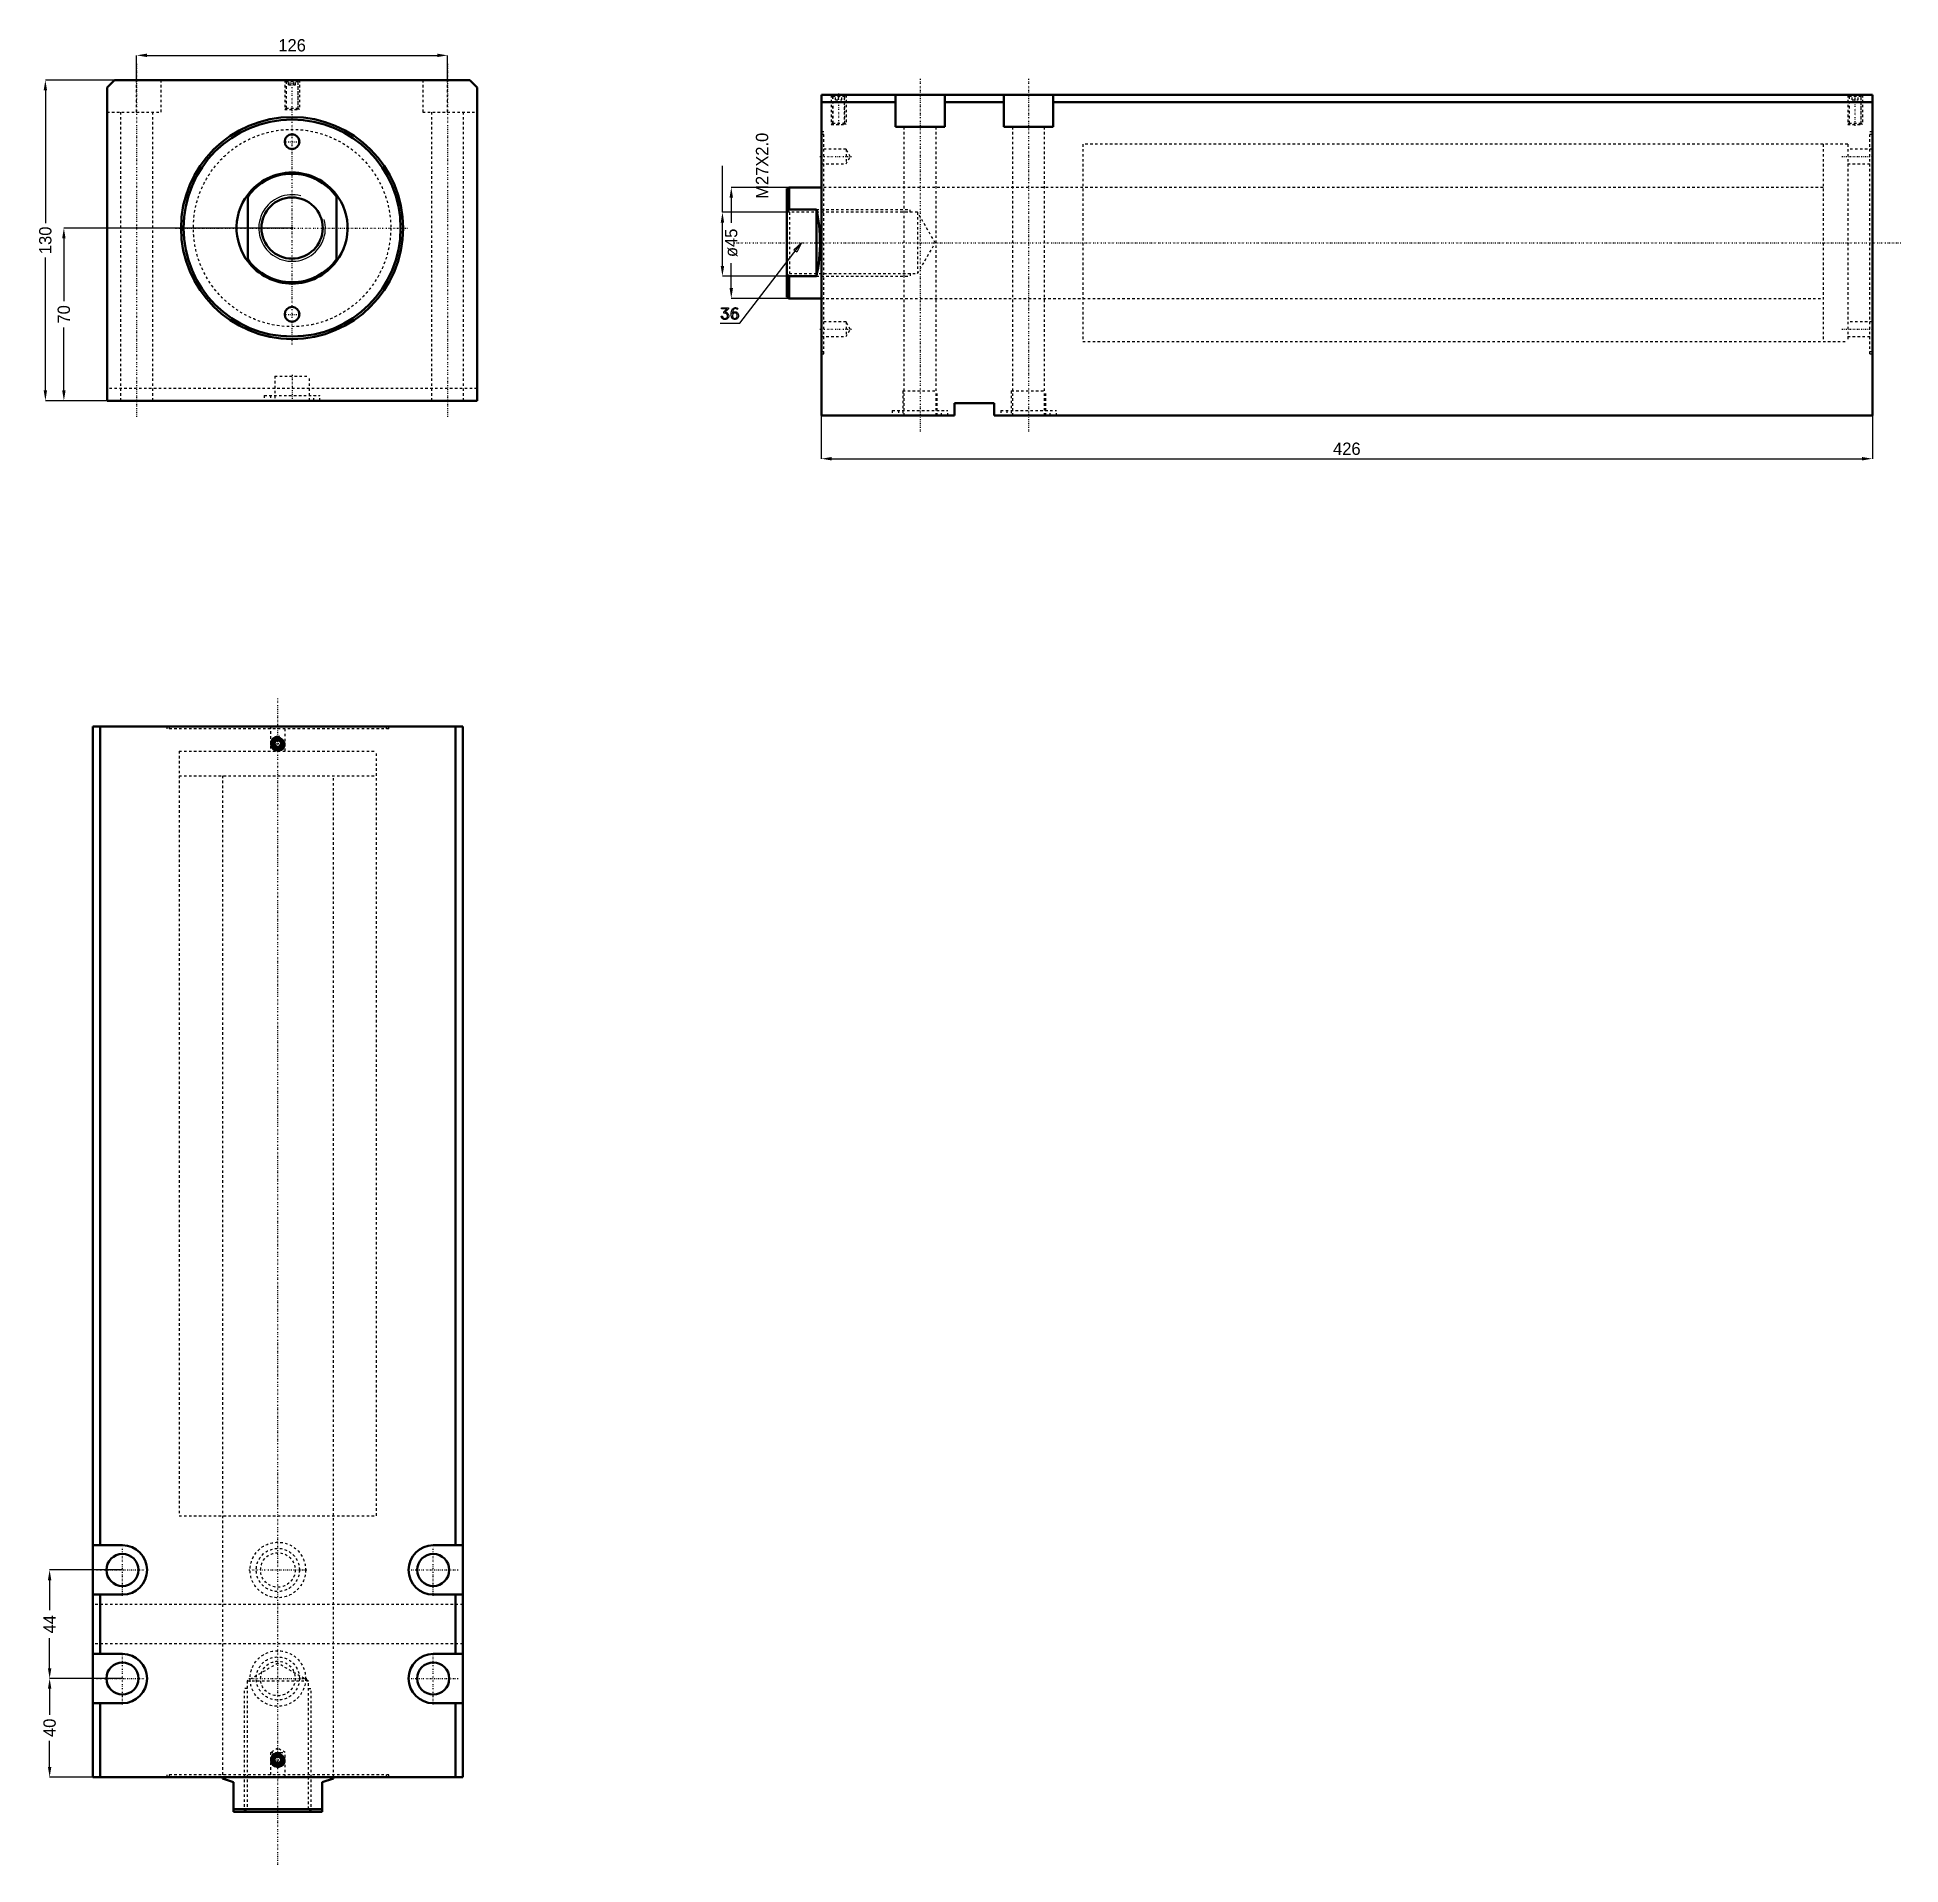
# Model space of a CAD drawing. Header units: millimetres. Extents: x -103 to 652, y -664 to 77.
import ezdxf

# ---------------------------------------------------------------- set-up
doc = ezdxf.new("R2010")
doc.units = ezdxf.units.MM
doc.linetypes.add('Center', pattern=[1.5, 0.45, -0.5, 0.05, -0.5])
doc.linetypes.add('Dashed', pattern=[2, 1, -1])
for name, color, linetype, lineweight in [('2d ConnectionPoints', 7, 'Continuous', 50), ('AM_0', 7, 'Continuous', 50), ('AM_5', 3, 'Continuous', 25), ('AM_7', 7, 'Center', 25), ('AM_9', 6, 'Dashed', 25)]:
    doc.layers.add(name, color=color, linetype=linetype, lineweight=lineweight)
doc.dimstyles.new('ISO-25', dxfattribs={"dimtxt": 2.5, "dimasz": 2.5, "dimexe": 1.25, "dimexo": 0.625, "dimtad": 1, "dimtxsty": 'Standard', "dimcen": 2.5, "dimadec": 0, "dimazin": 0, "dimtfac": 1, "dimtmove": 0, "dimatfit": 3, "dimfxl": 0, "dimarcsym": 0})

# ---------------------------------------------------------------- blocks, each defined once
blk = doc.blocks.new('1_JECX_MF_INLA_80_300_0_rod__0_in_JECX_MF_160_INLA_80_300_0__0')
at = {"layer": 'AM_0'}
for p, q in [((-18, -13.5), (-18, 13.5)), ((18, 13.5), (18, -13.5))]:
    blk.add_line(p, q, dxfattribs=at)
for points in [[(-18, 13.5), (-19.11, 11.88), (-20.07, 10.17), (-20.88, 8.38), (-21.53, 6.53), (-22.02, 4.63), (-22.34, 2.69), (-22.49, 0.73), (-22.47, -1.23), (-22.27, -3.18), (-21.91, -5.11), (-21.38, -7), (-20.69, -8.84), (-19.84, -10.61), (-18.84, -12.3), (-18, -13.5)], [(18, -13.5), (19.11, -11.88), (20.07, -10.17), (20.88, -8.38), (21.53, -6.53), (22.02, -4.63), (22.34, -2.69), (22.49, -0.73), (22.47, 1.23), (22.27, 3.18), (21.91, 5.11), (21.38, 7), (20.69, 8.84), (19.84, 10.61), (18.84, 12.3), (18, 13.5)]]:
    blk.add_lwpolyline(points, dxfattribs=at)
blk.add_circle((0, 0), 12.42, dxfattribs=at)
for radius, start, end in [(22.5, 36.8699, 143.1301), (22, 35.0968, 144.9032), (22, 215.0968, 324.9032), (22.5, 216.8699, 323.1301)]:
    blk.add_arc((0, 0), radius, start, end, dxfattribs=at)
at = {"layer": 'AM_5'}
blk.add_arc((0, 0), 13.5, 75, 15, dxfattribs=at)
blk = doc.blocks.new('2_JECX_MF_EXLA_80_300_0_body__0_in_JECX_MF_160_INLA_80_300_0__0')
at = {"layer": 'AM_0'}
for p, q in [((-72, 60), (-75, 57)), ((-75, 57), (-75, -70)), ((72, 60), (-72, 60)), ((75, 57), (72, 60)), ((75, -70), (75, 57)), ((-75, -70), (75, -70))]:
    blk.add_line(p, q, dxfattribs=at)
for centre, radius in [((0, 0), 45), ((0, 0), 44), ((0, 35), 3), ((0, -35), 3)]:
    blk.add_circle(centre, radius, dxfattribs=at)
at = {"layer": 'AM_5', "linetype": 'Dashed'}
for p, q in [((-3, 60), (-3, 48)), ((3, 60), (3, 48))]:
    blk.add_line(p, q, dxfattribs=at)
at = {"layer": 'AM_7'}
for p, q in [((-63, 66.5), (-63, -76.5)), ((0, 47.4), (0, 60.6)), ((63, 66.5), (63, -76.5)), ((0, -47.25), (0, 47.25)), ((-3.15, 35), (3.15, 35)), ((-47.25, 0), (47.25, 0)), ((-3.15, -35), (3.15, -35)), ((0, -59.5), (0, -70.5))]:
    blk.add_line(p, q, dxfattribs=at)
at = {"layer": 'AM_9'}
for p, q in [((-63, 47), (-63, 60)), ((-53, 47), (-53, 60)), ((-3, 60), (-2.46, 59.46)), ((-2.46, 59.46), (-2.46, 48.54)), ((-2.46, 59.46), (2.46, 59.46)), ((-1.9, 60), (-2.4, 59.5)), ((-2.4, 59.5), (2.4, 59.5)), ((-2.4, 59.5), (-2.4, 48)), ((-1.44, 58), (-1.44, 60)), ((-1.44, 58), (1.44, 58)), ((-0.72, 58), (-0.72, 60)), ((0.72, 58), (0.72, 60)), ((1.44, 58), (1.44, 60)), ((2.4, 59.5), (1.9, 60)), ((2.4, 48), (2.4, 59.5)), ((2.46, 59.46), (3, 60)), ((2.46, 48.54), (2.46, 59.46)), ((53, 60), (53, 47)), ((63, 47), (63, 60)), ((-75, 47), (-53, 47)), ((-69.5, 47), (-69.5, -70)), ((-56.5, -70), (-56.5, 47)), ((-2.46, 48.54), (-3, 48)), ((-3, 48), (3, 48)), ((-2.46, 48.54), (2.46, 48.54)), ((3, 48), (2.46, 48.54)), ((53, 47), (75, 47)), ((56.5, 47), (56.5, -70)), ((69.5, -70), (69.5, 47)), ((-7, -60), (7, -60)), ((-7, -60), (-7, -70)), ((7, -70), (7, -60)), ((75, -65), (-75, -65)), ((-11.25, -67.9), (11.25, -67.9)), ((-11.25, -67.9), (-11.25, -70)), ((-8.75, -67.9), (-8.75, -70)), ((8.75, -70), (8.75, -67.9)), ((11.25, -70), (11.25, -67.9))]:
    blk.add_line(p, q, dxfattribs=at)
blk.add_circle((0, 0), 40, dxfattribs=at)
blk = doc.blocks.new('*D3')
at = {"layer": 'AM_5', "color": 0, "lineweight": -2}
for p, q in [((-63, 60), (-63, 70)), ((-58.83, 70), (58.83, 70)), ((63, 60), (63, 70))]:
    blk.add_line(p, q, dxfattribs=at)
at = {"layer": 'AM_5', "color": 0}
for points in [[(-58.83, 70.69), (-58.83, 69.31), (-63, 70)], [(58.83, 69.31), (58.83, 70.69), (63, 70)]]:
    blk.add_solid(points, dxfattribs=at)
at = {"layer": 'Defpoints', "color": 0}
for p in [(63, 70), (-63, 60), (63, 60)]:
    blk.add_point(p, dxfattribs=at)
at = {"layer": 'AM_5', "color": 0, "insert": (0, 74.05), "char_height": 5, "attachment_point": 5}
blk.add_mtext('126', dxfattribs=at)
blk = doc.blocks.new('*D4')
at = {"layer": 'AM_5', "color": 0, "lineweight": -2}
for p, q in [((-72, 60), (-100, 60)), ((-100, 55.83), (-100, 1.97)), ((-100, -65.83), (-100, -11.97)), ((-75, -70), (-100, -70))]:
    blk.add_line(p, q, dxfattribs=at)
at = {"layer": 'AM_5', "color": 0}
for points in [[(-99.31, 55.83), (-100.69, 55.83), (-100, 60)], [(-100.69, -65.83), (-99.31, -65.83), (-100, -70)]]:
    blk.add_solid(points, dxfattribs=at)
at = {"layer": 'Defpoints', "color": 0}
for p in [(-72, 60), (-100, -70), (-75, -70)]:
    blk.add_point(p, dxfattribs=at)
at = {"layer": 'AM_5', "color": 0, "insert": (-100, -5), "char_height": 5, "attachment_point": 5, "rotation": 90}
blk.add_mtext('130', dxfattribs=at)
blk = doc.blocks.new('*D5')
at = {"layer": 'AM_5', "color": 0, "lineweight": -2}
for p, q in [((0, 0), (-92.5, 0)), ((-92.5, -4.17), (-92.5, -29.72)), ((-92.5, -65.83), (-92.5, -40.28)), ((-75, -70), (-92.5, -70))]:
    blk.add_line(p, q, dxfattribs=at)
at = {"layer": 'AM_5', "color": 0}
for points in [[(-91.81, -4.17), (-93.19, -4.17), (-92.5, 0)], [(-93.19, -65.83), (-91.81, -65.83), (-92.5, -70)]]:
    blk.add_solid(points, dxfattribs=at)
at = {"layer": 'Defpoints', "color": 0}
for p in [(0, 0), (-92.5, -70), (-75, -70)]:
    blk.add_point(p, dxfattribs=at)
at = {"layer": 'AM_5', "color": 0, "insert": (-92.5, -35), "char_height": 5, "attachment_point": 5, "rotation": 90}
blk.add_mtext('70', dxfattribs=at)
blk = doc.blocks.new('1_JECX_MF_INLA_80_300_0_rod__0_in_JECX_MF_160_INLA_80_300_0__4')
at = {"layer": 'AM_0'}
for p, q in [((-22.5, 0), (-22.5, -0.54)), ((22.5, -0.54), (22.5, 0)), ((-18, -2), (-22.5, -0.54)), ((-18, -14), (-18, -2)), ((22.5, -0.54), (18, -2)), ((18, -2), (18, -14)), ((-18, -13), (18, -13)), ((-18, -14), (18, -14))]:
    blk.add_line(p, q, dxfattribs=at)
at = {"layer": 'AM_5', "linetype": 'Dashed'}
for p, q in [((-13.5, -14), (-13.5, 36)), ((-12.42, 36), (-13.5, 36)), ((12.42, 36), (13.5, 36)), ((13.5, -14), (13.5, 36))]:
    blk.add_line(p, q, dxfattribs=at)
at = {"layer": 'AM_7'}
blk.add_line((0, -35.5), (0, 437.5), dxfattribs=at)
at = {"layer": 'AM_9'}
for p, q in [((-40, 416), (40, 416)), ((-40, 416), (-40, 406)), ((40, 406), (40, 416)), ((-40, 406), (40, 406)), ((-22.5, 406), (-22.5, 0)), ((22.5, 0), (22.5, 406)), ((0, 46.17), (-12.42, 39)), ((12.42, 39), (0, 46.17)), ((-12.42, 39), (12.42, 39)), ((-12.42, 39), (-12.42, -12.92)), ((12.42, -12.92), (12.42, 39)), ((-12.42, -12.92), (-13.5, -14)), ((-12.42, -12.92), (12.42, -12.92)), ((13.5, -14), (12.42, -12.92))]:
    blk.add_line(p, q, dxfattribs=at)
blk = doc.blocks.new('2_JECX_MF_EXLA_80_300_0_body__0_in_JECX_MF_160_INLA_80_300_0__4')
at = {"layer": 'AM_0'}
for p, q in [((75, 426), (-75, 426)), ((-75, 426), (-75, 0)), ((-72, 426), (-72, 94)), ((72, 426), (72, 94)), ((75, 426), (75, 0)), ((-0.72, 420.25), (-1.44, 419)), ((-1.44, 419), (-0.72, 417.75)), ((0.72, 420.25), (-0.72, 420.25)), ((-0.72, 417.75), (0.72, 417.75)), ((1.44, 419), (0.72, 420.25)), ((0.72, 417.75), (1.44, 419)), ((-63, 94), (-75, 94)), ((75, 94), (63, 94)), ((-75, 74), (-63, 74)), ((-72, 74), (-72, 50)), ((63, 74), (75, 74)), ((72, 74), (72, 50)), ((-63, 50), (-75, 50)), ((75, 50), (63, 50)), ((-75, 30), (-63, 30)), ((-72, 30), (-72, 0)), ((63, 30), (75, 30)), ((72, 30), (72, 0)), ((-0.72, 8.25), (-1.44, 7)), ((0.72, 8.25), (-0.72, 8.25)), ((1.44, 7), (0.72, 8.25)), ((75, 0), (-75, 0)), ((-1.44, 7), (-0.72, 5.75)), ((-0.72, 5.75), (0.72, 5.75)), ((0.72, 5.75), (1.44, 7))]:
    blk.add_line(p, q, dxfattribs=at)
for centre, radius in [((0, 419), 2.46), ((0, 419), 2.4), ((0, 419), 1.9), ((-63, 84), 6.5), ((63, 84), 6.5), ((-63, 40), 6.5), ((63, 40), 6.5), ((0, 7), 2.46), ((0, 7), 2.4), ((0, 7), 1.9)]:
    blk.add_circle(centre, radius, dxfattribs=at)
for centre, start, end in [((-63, 84), 270, 90), ((63, 84), 90, 270), ((-63, 40), 270, 90), ((63, 40), 90, 270)]:
    blk.add_arc(centre, 10, start, end, dxfattribs=at)
at = {"layer": 'AM_5'}
for centre in [(0, 419), (0, 7)]:
    blk.add_arc(centre, 3, 75, 15, dxfattribs=at)
at = {"layer": 'AM_7'}
for p, q in [((-3.15, 419), (3.15, 419)), ((-63, 73.5), (-63, 94.5)), ((63, 73.5), (63, 94.5)), ((-73.5, 84), (-52.5, 84)), ((-11.81, 84), (11.81, 84)), ((52.5, 84), (73.5, 84)), ((-63, 29.5), (-63, 50.5)), ((63, 29.5), (63, 50.5)), ((-73.5, 40), (-52.5, 40)), ((-11.81, 40), (11.81, 40)), ((52.5, 40), (73.5, 40)), ((-3.15, 7), (3.15, 7))]:
    blk.add_line(p, q, dxfattribs=at)
at = {"layer": 'AM_9'}
for p, q in [((-45, 426), (-45, 425)), ((45, 425), (-45, 425)), ((-44, 426), (-44, 425)), ((-3, 426), (-3, 416)), ((3, 416), (3, 426)), ((44, 425), (44, 426)), ((45, 425), (45, 426)), ((-40, 416), (40, 416)), ((-40, 416), (-40, 106)), ((40, 106), (40, 416)), ((-40, 106), (40, 106)), ((-22.5, 106), (-22.5, 0)), ((22.5, 0), (22.5, 106)), ((75, 70), (-75, 70)), ((75, 54), (-75, 54)), ((0, 11.73), (-3, 10)), ((-3, 10), (3, 10)), ((-3, 10), (-3, 0)), ((3, 10), (0, 11.73)), ((3, 0), (3, 10)), ((45, 1), (-45, 1)), ((-45, 1), (-45, 0)), ((-44, 1), (-44, 0)), ((44, 0), (44, 1)), ((45, 0), (45, 1))]:
    blk.add_line(p, q, dxfattribs=at)
for centre, radius in [((0, 84), 11.25), ((0, 84), 8.75), ((0, 84), 7), ((0, 40), 11.25), ((0, 40), 8.75), ((0, 40), 7)]:
    blk.add_circle(centre, radius, dxfattribs=at)
blk = doc.blocks.new('*D11')
at = {"layer": 'AM_5', "color": 0, "lineweight": -2}
for p, q in [((-68.77, -544.03), (-98.27, -544.03)), ((-98.27, -548.2), (-98.27, -560.37)), ((-98.27, -583.87), (-98.27, -571.7)), ((-68.77, -588.03), (-98.27, -588.03))]:
    blk.add_line(p, q, dxfattribs=at)
at = {"layer": 'AM_5', "color": 0}
for points in [[(-98.96, -548.2), (-97.58, -548.2), (-98.27, -544.03)], [(-98.96, -583.87), (-97.58, -583.87), (-98.27, -588.03)]]:
    blk.add_solid(points, dxfattribs=at)
at = {"layer": 'Defpoints', "color": 0}
for p in [(-98.27, -544.03), (-68.77, -544.03), (-68.77, -588.03)]:
    blk.add_point(p, dxfattribs=at)
at = {"layer": 'AM_5', "color": 0, "insert": (-98.27, -566.03), "char_height": 5, "attachment_point": 5, "rotation": 90}
blk.add_mtext('44', dxfattribs=at)
blk = doc.blocks.new('*D12')
at = {"layer": 'AM_5', "color": 0, "lineweight": -2}
for p, q in [((-68.77, -588.03), (-98.27, -588.03)), ((-98.27, -592.2), (-98.27, -602.78)), ((-98.27, -623.87), (-98.27, -613.28)), ((-80.77, -628.03), (-98.27, -628.03))]:
    blk.add_line(p, q, dxfattribs=at)
at = {"layer": 'AM_5', "color": 0}
for points in [[(-98.96, -592.2), (-97.58, -592.2), (-98.27, -588.03)], [(-98.96, -623.87), (-97.58, -623.87), (-98.27, -628.03)]]:
    blk.add_solid(points, dxfattribs=at)
at = {"layer": 'Defpoints', "color": 0}
for p in [(-68.77, -588.03), (-98.27, -628.03), (-80.77, -628.03)]:
    blk.add_point(p, dxfattribs=at)
at = {"layer": 'AM_5', "color": 0, "insert": (-98.27, -608.03), "char_height": 5, "attachment_point": 5, "rotation": 90}
blk.add_mtext('40', dxfattribs=at)
blk = doc.blocks.new('1_JECX_MF_INLA_80_300_0_rod__0_in_JECX_MF_160_INLA_80_300_0__2')
at = {"layer": 'AM_0'}
for p, q in [((-13, 22.5), (-14, 22)), ((-14, 22), (-14, -22)), ((0, 22.5), (-13, 22.5)), ((-13, 22.5), (-13, 13.5)), ((-13, 13.5), (-14, 12.65)), ((-2, 13.5), (-13, 13.5)), ((-2, 13.5), (-2, -13.5)), ((-14, -12.65), (-13, -13.5)), ((-13, -13.5), (-2, -13.5)), ((-13, -13.5), (-13, -22.5)), ((-14, -22), (-13, -22.5)), ((-13, -22.5), (0, -22.5))]:
    blk.add_line(p, q, dxfattribs=at)
blk.add_lwpolyline([(-2, -13.5), (-1.64, -11.88), (-1.33, -10.17), (-1.06, -8.38), (-0.85, -6.53), (-0.69, -4.63), (-0.59, -2.69), (-0.54, -0.73), (-0.55, 1.23), (-0.61, 3.18), (-0.73, 5.11), (-0.9, 7), (-1.13, 8.84), (-1.4, 10.61), (-1.73, 12.3), (-2, 13.5)], dxfattribs=at)
at = {"layer": 'AM_5', "linetype": 'Dashed'}
for p, q in [((-14, 13.5), (36, 13.5)), ((36, 12.42), (36, 13.5)), ((-14, -13.5), (36, -13.5)), ((36, -12.42), (36, -13.5))]:
    blk.add_line(p, q, dxfattribs=at)
at = {"layer": 'AM_7'}
blk.add_line((-35.5, 0), (437.5, 0), dxfattribs=at)
at = {"layer": 'AM_9'}
for p, q in [((416, 40), (406, 40)), ((406, 40), (406, -40)), ((416, 40), (416, -40)), ((406, 22.5), (0, 22.5)), ((-12.92, 12.42), (-14, 13.5)), ((39, 12.42), (-12.92, 12.42)), ((-12.92, 12.42), (-12.92, -12.42)), ((46.17, 0), (39, 12.42)), ((39, 12.42), (39, -12.42)), ((39, -12.42), (46.17, 0)), ((-14, -13.5), (-12.92, -12.42)), ((-12.92, -12.42), (39, -12.42)), ((0, -22.5), (406, -22.5)), ((406, -40), (416, -40))]:
    blk.add_line(p, q, dxfattribs=at)
blk = doc.blocks.new('2_JECX_MF_EXLA_80_300_0_body__0_in_JECX_MF_160_INLA_80_300_0__2')
at = {"layer": 'AM_0'}
for p, q in [((0, -70), (0, 60)), ((426, 60), (0, 60)), ((30, 57), (0, 57)), ((30, 47), (30, 60)), ((50, 47), (50, 60)), ((74, 57), (50, 57)), ((74, 47), (74, 60)), ((94, 47), (94, 60)), ((426, 57), (94, 57)), ((426, -70), (426, 60)), ((30, 47), (50, 47)), ((74, 47), (94, 47)), ((70, -65), (54, -65)), ((54, -65), (54, -70)), ((70, -70), (70, -65)), ((54, -70), (0, -70)), ((426, -70), (70, -70))]:
    blk.add_line(p, q, dxfattribs=at)
at = {"layer": 'AM_5', "linetype": 'Dashed'}
for p, q in [((4, 60), (4, 48)), ((10, 60), (10, 48)), ((416, 60), (416, 48)), ((422, 60), (422, 48))]:
    blk.add_line(p, q, dxfattribs=at)
at = {"layer": 'AM_7'}
for p, q in [((7, 60.6), (7, 47.4)), ((40, 66.5), (40, -76.5)), ((84, 66.5), (84, -76.5)), ((419, 47.4), (419, 60.6)), ((-0.59, 35), (12.32, 35)), ((413.68, 35), (426.59, 35)), ((-0.59, -35), (12.32, -35)), ((413.68, -35), (426.59, -35))]:
    blk.add_line(p, q, dxfattribs=at)
at = {"layer": 'AM_9'}
for p, q in [((4, 60), (4.54, 59.46)), ((4.54, 59.46), (4.54, 48.54)), ((4.54, 59.46), (9.46, 59.46)), ((5.1, 60), (4.6, 59.5)), ((4.6, 59.5), (4.6, 48)), ((4.6, 59.5), (9.4, 59.5)), ((5.75, 58), (5.75, 60)), ((5.75, 58), (8.25, 58)), ((7, 58), (7, 60)), ((8.25, 58), (8.25, 60)), ((9.4, 59.5), (8.9, 60)), ((9.4, 48), (9.4, 59.5)), ((9.46, 59.46), (10, 60)), ((9.46, 48.54), (9.46, 59.46)), ((416, 60), (416.54, 59.46)), ((416.54, 59.46), (416.54, 48.54)), ((416.54, 59.46), (421.46, 59.46)), ((417.1, 60), (416.6, 59.5)), ((416.6, 59.5), (421.4, 59.5)), ((416.6, 59.5), (416.6, 48)), ((417.75, 58), (417.75, 60)), ((417.75, 58), (420.25, 58)), ((419, 58), (419, 60)), ((420.25, 58), (420.25, 60)), ((421.4, 59.5), (420.9, 60)), ((421.4, 48), (421.4, 59.5)), ((421.46, 59.46), (422, 60)), ((421.46, 48.54), (421.46, 59.46)), ((4.54, 48.54), (4, 48)), ((4, 48), (10, 48)), ((4.54, 48.54), (9.46, 48.54)), ((10, 48), (9.46, 48.54)), ((33.5, 47), (33.5, -70)), ((46.5, -70), (46.5, 47)), ((77.5, 47), (77.5, -70)), ((90.5, -70), (90.5, 47)), ((416.54, 48.54), (416, 48)), ((416, 48), (422, 48)), ((416.54, 48.54), (421.46, 48.54)), ((422, 48), (421.46, 48.54)), ((1, 45), (0, 45)), ((1, 44), (0, 44)), ((10, 38), (0, 38)), ((1, -45), (1, 45)), ((11.73, 35), (10, 38)), ((10, 38), (10, 32)), ((416, 40), (106, 40)), ((106, 40), (106, -40)), ((416, 40), (416, -40)), ((426, 38), (416, 38)), ((425, -45), (425, 45)), ((426, 45), (425, 45)), ((426, 44), (425, 44)), ((0, 32), (10, 32)), ((10, 32), (11.73, 35)), ((416, 32), (426, 32)), ((106, 22.5), (0, 22.5)), ((0, -22.5), (106, -22.5)), ((10, -32), (0, -32)), ((11.73, -35), (10, -32)), ((10, -32), (10, -38)), ((10, -38), (11.73, -35)), ((426, -32), (416, -32)), ((0, -38), (10, -38)), ((0, -44), (1, -44)), ((0, -45), (1, -45)), ((106, -40), (416, -40)), ((416, -38), (426, -38)), ((425, -44), (426, -44)), ((425, -45), (426, -45)), ((33, -60), (47, -60)), ((33, -60), (33, -70)), ((47, -70), (47, -60)), ((77, -60), (91, -60)), ((77, -60), (77, -70)), ((91, -70), (91, -60)), ((28.75, -67.9), (51.25, -67.9)), ((28.75, -67.9), (28.75, -70)), ((31.25, -67.9), (31.25, -70)), ((48.75, -70), (48.75, -67.9)), ((51.25, -70), (51.25, -67.9)), ((72.75, -67.9), (95.25, -67.9)), ((72.75, -67.9), (72.75, -70)), ((75.25, -67.9), (75.25, -70)), ((92.75, -70), (92.75, -67.9)), ((95.25, -70), (95.25, -67.9))]:
    blk.add_line(p, q, dxfattribs=at)
blk = doc.blocks.new('*D19')
at = {"layer": 'AM_5', "color": 0, "lineweight": -2}
for p, q in [((214.51, -76.02), (214.51, -93.52)), ((640.51, -76.02), (640.51, -93.52)), ((218.68, -93.52), (636.35, -93.52))]:
    blk.add_line(p, q, dxfattribs=at)
at = {"layer": 'AM_5', "color": 0}
for points in [[(218.68, -92.83), (218.68, -94.22), (214.51, -93.52)], [(636.35, -92.83), (636.35, -94.22), (640.51, -93.52)]]:
    blk.add_solid(points, dxfattribs=at)
at = {"layer": 'Defpoints', "color": 0}
for p in [(214.51, -76.02), (640.51, -76.02), (640.51, -93.52)]:
    blk.add_point(p, dxfattribs=at)
at = {"layer": 'AM_5', "color": 0, "insert": (427.51, -89.52), "char_height": 5, "attachment_point": 5}
blk.add_mtext('426', dxfattribs=at)
blk = doc.blocks.new('*D20')
at = {"layer": 'AM_5', "color": 0, "lineweight": -2}
for p, q in [((201.51, 16.48), (178.01, 16.48)), ((178.01, 12.31), (178.01, 2.14)), ((178.01, -24.36), (178.01, -14.19)), ((201.51, -28.52), (178.01, -28.52))]:
    blk.add_line(p, q, dxfattribs=at)
at = {"layer": 'AM_5', "color": 0}
for points in [[(177.32, 12.31), (178.71, 12.31), (178.01, 16.48)], [(177.32, -24.36), (178.71, -24.36), (178.01, -28.52)]]:
    blk.add_solid(points, dxfattribs=at)
at = {"layer": 'Defpoints', "color": 0}
for p in [(178.01, 16.48), (201.51, 16.48), (201.51, -28.52)]:
    blk.add_point(p, dxfattribs=at)
at = {"layer": 'AM_5', "color": 0, "insert": (178.01, -6.02), "char_height": 5, "attachment_point": 5, "rotation": 90}
blk.add_mtext('ø45', dxfattribs=at)
blk = doc.blocks.new('*D21')
at = {"layer": 'AM_5', "color": 0, "lineweight": -2}
for p, q in [((174.43, 6.39), (174.43, 25.23)), ((201.6, 6.39), (174.43, 6.39)), ((174.43, -15.36), (174.43, 2.23)), ((200.51, -19.52), (174.43, -19.52))]:
    blk.add_line(p, q, dxfattribs=at)
at = {"layer": 'AM_5', "color": 0}
for points in [[(173.74, 2.23), (175.13, 2.23), (174.43, 6.39)], [(173.74, -15.36), (175.13, -15.36), (174.43, -19.52)]]:
    blk.add_solid(points, dxfattribs=at)
at = {"layer": 'Defpoints', "color": 0}
for p in [(201.6, 6.39), (174.43, -19.52), (200.51, -19.52)]:
    blk.add_point(p, dxfattribs=at)
at = {"layer": 'AM_5', "color": 0, "insert": (190.51, 25.23), "char_height": 5, "attachment_point": 5, "rotation": 90}
blk.add_mtext('M27X2.0', dxfattribs=at)

msp = doc.modelspace()

# ---------------------------------------------------------------- linework, layer by layer
at = {"layer": '2d ConnectionPoints'}
for p in [(0, 0), (214.515, -6.023), (-5.77, -628.035)]:
    msp.add_point(p, dxfattribs=at)
at = {"layer": 'AM_5'}
for p, q in [((181.515, -38.523), (206.515, -6.023)), ((173.515, -38.523), (181.515, -38.523))]:
    msp.add_line(p, q, dxfattribs=at)
for points in [[(206.515, -6.023), (204.635, -9.833), (203.314, -8.817), (206.515, -6.023)], [(174.447, -35.716), (174.447, -35.716), (174.453, -35.826), (174.482, -35.981), (174.482, -35.981), (174.536, -36.123), (174.585, -36.21), (174.585, -36.21), (174.644, -36.291), (174.747, -36.397), (174.747, -36.397), (174.866, -36.486), (174.954, -36.535), (174.954, -36.535), (175.048, -36.576), (175.193, -36.621), (175.193, -36.621), (175.344, -36.644), (175.448, -36.649), (175.448, -36.649), (175.559, -36.644), (175.719, -36.62), (175.719, -36.62), (175.873, -36.575), (175.972, -36.534), (175.972, -36.534), (176.065, -36.484), (176.191, -36.394), (176.191, -36.394), (176.299, -36.287), (176.362, -36.205), (176.362, -36.205), (176.414, -36.118), (176.471, -35.977), (176.471, -35.977), (176.502, -35.824), (176.508, -35.716), (176.508, -35.716), (176.5, -35.562), (176.457, -35.35), (176.457, -35.35), (176.377, -35.16), (176.303, -35.045), (176.303, -35.045), (176.215, -34.941), (176.061, -34.805), (176.061, -34.805), (175.879, -34.693), (175.742, -34.632), (175.742, -34.632), (175.596, -34.583), (175.363, -34.529), (175.363, -34.529), (175.112, -34.5), (174.935, -34.494), (174.935, -34.039), (176.254, -32.746), (174.051, -32.746), (174.051, -32.31), (176.872, -32.31), (176.872, -32.765), (175.523, -34.098), (175.523, -34.098), (175.817, -34.166), (176.192, -34.313), (176.192, -34.313), (176.487, -34.514), (176.639, -34.678), (176.639, -34.678), (176.761, -34.86), (176.892, -35.158), (176.892, -35.158), (176.962, -35.483), (176.976, -35.716), (176.976, -35.716), (176.967, -35.884), (176.919, -36.119), (176.919, -36.119), (176.83, -36.332), (176.748, -36.462), (176.748, -36.462), (176.652, -36.581), (176.488, -36.737), (176.488, -36.737), (176.3, -36.865), (176.162, -36.935), (176.162, -36.935), (176.017, -36.992), (175.794, -37.054), (175.794, -37.054), (175.565, -37.088), (175.409, -37.094), (175.409, -37.094), (175.258, -37.088), (175.038, -37.055), (175.038, -37.055), (174.828, -36.993), (174.693, -36.937), (174.693, -36.937), (174.565, -36.867), (174.392, -36.74), (174.392, -36.74), (174.243, -36.586), (174.156, -36.467), (174.156, -36.467), (174.083, -36.337), (174.004, -36.123), (174.004, -36.123), (173.961, -35.887), (173.953, -35.716), (174.447, -35.716)], [(179.481, -37.062), (179.481, -37.062), (179.261, -37.052), (178.968, -36.998), (178.968, -36.998), (178.72, -36.898), (178.579, -36.807), (178.579, -36.807), (178.456, -36.697), (178.302, -36.505), (178.302, -36.505), (178.184, -36.28), (178.126, -36.111), (178.126, -36.111), (178.08, -35.928), (178.031, -35.625), (178.031, -35.625), (178.004, -35.289), (177.999, -35.047), (177.999, -35.047), (178.015, -34.549), (178.097, -33.886), (178.097, -33.886), (178.249, -33.324), (178.39, -33.006), (178.39, -33.006), (178.565, -32.739), (178.895, -32.45), (178.895, -32.45), (179.305, -32.294), (179.624, -32.265), (179.624, -32.265), (179.777, -32.269), (179.987, -32.293), (179.987, -32.293), (180.173, -32.338), (180.284, -32.378), (180.284, -32.378), (180.386, -32.427), (180.53, -32.511), (180.53, -32.511), (180.661, -32.608), (180.742, -32.681), (180.384, -32.973), (180.384, -32.973), (180.338, -32.92), (180.256, -32.848), (180.256, -32.848), (180.158, -32.786), (180.084, -32.751), (180.084, -32.751), (180.003, -32.721), (179.872, -32.688), (179.872, -32.688), (179.728, -32.671), (179.624, -32.668), (179.624, -32.668), (179.46, -32.68), (179.242, -32.747), (179.242, -32.747), (179.057, -32.872), (178.953, -32.986), (178.953, -32.986), (178.862, -33.118), (178.748, -33.331), (178.748, -33.331), (178.662, -33.563), (178.62, -33.729), (178.62, -33.729), (178.585, -33.902), (178.542, -34.174), (178.542, -34.174), (178.509, -34.463), (178.493, -34.663), (178.493, -34.663), (178.565, -34.523), (178.688, -34.34), (178.688, -34.34), (178.828, -34.189), (178.93, -34.106), (178.93, -34.106), (179.039, -34.037), (179.216, -33.963), (179.216, -33.963), (179.409, -33.923), (179.546, -33.916), (179.546, -33.916), (179.707, -33.925), (179.934, -33.972), (179.934, -33.972), (180.144, -34.06), (180.274, -34.142), (180.274, -34.142), (180.394, -34.238), (180.553, -34.404), (180.553, -34.404), (180.686, -34.598), (180.76, -34.741), (180.76, -34.741), (180.821, -34.893), (180.888, -35.128), (180.888, -35.128), (180.924, -35.372), (180.93, -35.541), (180.93, -35.541), (180.923, -35.716), (180.884, -35.964), (180.884, -35.964), (180.811, -36.193), (180.743, -36.335), (180.743, -36.335), (180.663, -36.468), (180.52, -36.642), (180.52, -36.642), (180.352, -36.789), (180.225, -36.872), (180.225, -36.872), (180.089, -36.94), (179.873, -37.014), (179.873, -37.014), (179.643, -37.054), (179.481, -37.062)], [(179.487, -36.652), (179.487, -36.652), (179.605, -36.646), (179.766, -36.616), (179.766, -36.616), (179.912, -36.561), (179.999, -36.509), (179.999, -36.509), (180.079, -36.448), (180.183, -36.338), (180.183, -36.338), (180.269, -36.209), (180.316, -36.111), (180.316, -36.111), (180.355, -36.006), (180.397, -35.836), (180.397, -35.836), (180.419, -35.652), (180.423, -35.521), (180.423, -35.521), (180.419, -35.399), (180.398, -35.225), (180.398, -35.225), (180.359, -35.062), (180.323, -34.959), (180.323, -34.959), (180.278, -34.863), (180.197, -34.735), (180.197, -34.735), (180.097, -34.625), (180.02, -34.562), (180.02, -34.562), (179.936, -34.51), (179.796, -34.453), (179.796, -34.453), (179.64, -34.422), (179.526, -34.416), (179.526, -34.416), (179.409, -34.422), (179.244, -34.455), (179.244, -34.455), (179.094, -34.516), (179.001, -34.572), (179.001, -34.572), (178.917, -34.639), (178.804, -34.756), (178.804, -34.756), (178.711, -34.894), (178.659, -34.996), (178.659, -34.996), (178.615, -35.106), (178.568, -35.281), (178.568, -35.281), (178.543, -35.468), (178.538, -35.599), (178.538, -35.599), (178.543, -35.719), (178.566, -35.888), (178.566, -35.888), (178.609, -36.045), (178.649, -36.144), (178.649, -36.144), (178.697, -36.235), (178.785, -36.356), (178.785, -36.356), (178.891, -36.459), (178.972, -36.517), (178.972, -36.517), (179.061, -36.566), (179.207, -36.618), (179.207, -36.618), (179.37, -36.647), (179.487, -36.652)]]:
    msp.add_lwpolyline(points, dxfattribs=at)

# ---------------------------------------------------------------- block references
for name, p in [('2_JECX_MF_EXLA_80_300_0_body__0_in_JECX_MF_160_INLA_80_300_0__0', (0, 0)), ('2_JECX_MF_EXLA_80_300_0_body__0_in_JECX_MF_160_INLA_80_300_0__2', (214.515, -6.023)), ('1_JECX_MF_INLA_80_300_0_rod__0_in_JECX_MF_160_INLA_80_300_0__2', (214.515, -6.023)), ('1_JECX_MF_INLA_80_300_0_rod__0_in_JECX_MF_160_INLA_80_300_0__0', (0, 0)), ('1_JECX_MF_INLA_80_300_0_rod__0_in_JECX_MF_160_INLA_80_300_0__4', (-5.77, -628.035)), ('2_JECX_MF_EXLA_80_300_0_body__0_in_JECX_MF_160_INLA_80_300_0__4', (-5.77, -628.035))]:
    msp.add_blockref(name, p)

# ---------------------------------------------------------------- dimensions: what is measured, and where the dimension line sits
for base, p1, p2, text, picture, middle in [((63, 70), (-63, 60), (63, 60), '126', '*D3', (0, 70)), ((640.515, -93.523), (214.515, -76.023), (640.515, -76.023), '426', '*D19', (427.515, -93.523))]:
    dim = msp.add_linear_dim(base=base, p1=p1, p2=p2, text=text, dimstyle='ISO-25', override={"dimtxt": 5, "dimasz": 4.166667, "dimexe": 0, "dimexo": 0, "dimgap": 1.5}, dxfattribs=at)
    dim.commit()
    dim.dimension.update_dxf_attribs({"geometry": picture, "text_midpoint": middle, "dimtype": 160})
for base, p1, p2, text, picture, middle in [((-100, -70), (-72, 60), (-75, -70), '130', '*D4', (-100, -5)), ((174.431, -19.523), (201.597, 6.395), (200.515, -19.523), 'M27X2.0', '*D21', (190.515, 25.228)), ((178.015, 16.477), (201.515, -28.523), (201.515, 16.477), 'ø45', '*D20', (178.015, -6.023)), ((-92.5, -70), (0, 0), (-75, -70), '70', '*D5', (-92.5, -35)), ((-98.27, -544.035), (-68.77, -588.035), (-68.77, -544.035), '44', '*D11', (-98.27, -566.035)), ((-98.27, -628.035), (-68.77, -588.035), (-80.77, -628.035), '40', '*D12', (-98.27, -608.035))]:
    dim = msp.add_linear_dim(base=base, p1=p1, p2=p2, angle=90, text=text, dimstyle='ISO-25', override={"dimtxt": 5, "dimasz": 4.166667, "dimexe": 0, "dimexo": 0, "dimgap": 1.5}, dxfattribs=at)
    dim.commit()
    dim.dimension.update_dxf_attribs({"geometry": picture, "text_midpoint": middle, "dimtype": 160, "text_rotation": 90})

doc.saveas('drawing.dxf')
